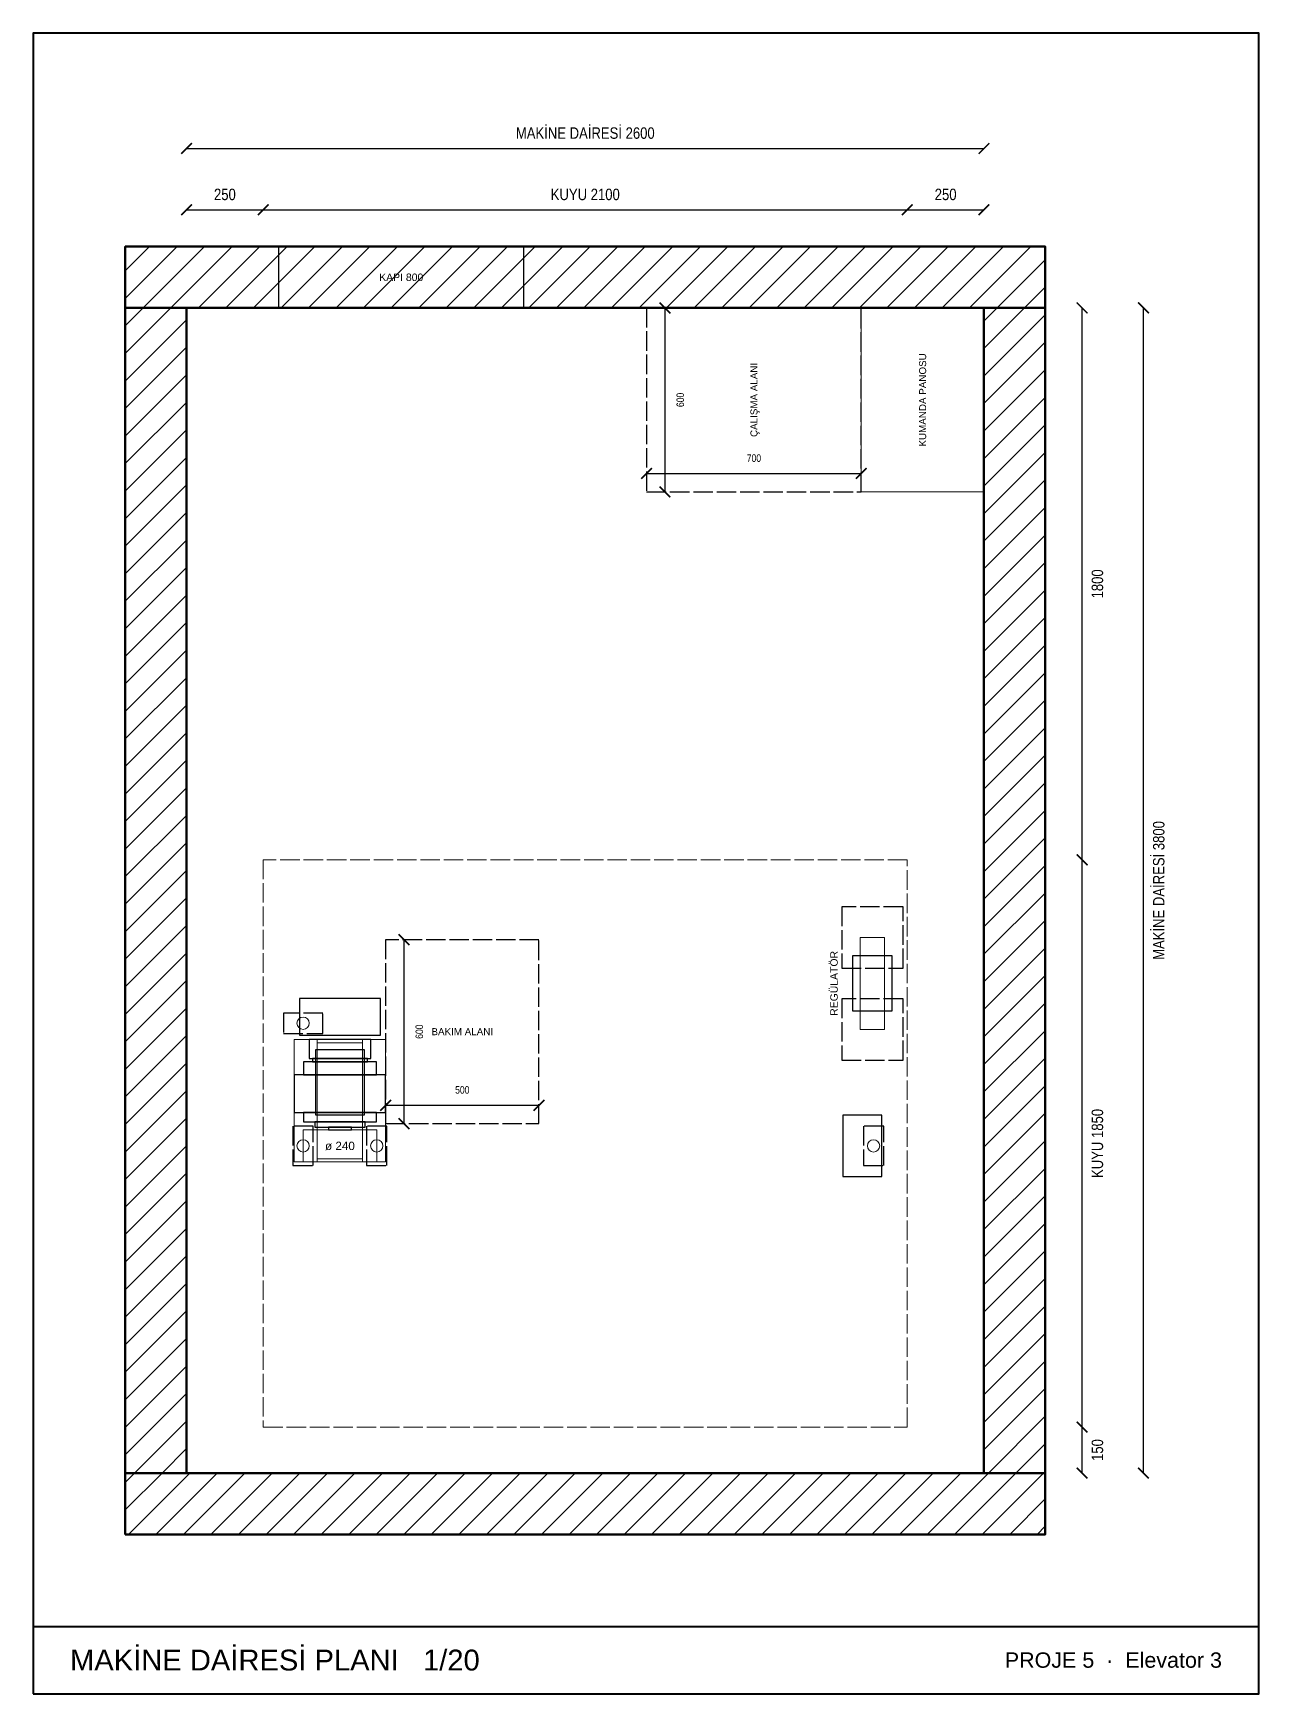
# Model space of a CAD drawing. Header units: millimetres. Extents: x -750 to 3246, y -870 to 4546.
import ezdxf
from ezdxf.enums import TextEntityAlignment as Align

# ---------------------------------------------------------------- set-up
doc = ezdxf.new("R2010")
doc.units = ezdxf.units.MM
doc.linetypes.add('DASHED', pattern=[1.524, 1.27, -0.254])
for name, color, linetype, lineweight in [('BAGLANTI', 8, 'Continuous', 25), ('CERCEVE', 7, 'Continuous', 40), ('DELIK', 5, 'DASHED', 30), ('GIZLI', 8, 'DASHED', 13), ('KAPI', 30, 'Continuous', 30), ('KASNAK', 90, 'Continuous', 20), ('KONSOL', 3, 'Continuous', 18), ('KUYU-DUVAR', 7, 'Continuous', 50), ('KUYU-IC', 7, 'Continuous', 25), ('MAKINE', 5, 'Continuous', 30), ('OLCU', 5, 'Continuous', 13), ('PANO', 150, 'Continuous', 20), ('SIGINMA', 3, 'DASHED', 25), ('TARAMA', 8, 'Continuous', 13), ('YAZI', 7, 'Continuous', 0)]:
    doc.layers.add(name, color=color, linetype=linetype, lineweight=lineweight)
doc.styles.add('ASANSOR', font='arial.ttf')
doc.styles.add('OpenSansCondensed-Light', font='OpenSansCondensed-Light.ttf')
doc.dimstyles.new('EZDXF', dxfattribs={"dimtxt": 0.25, "dimasz": 0.175, "dimexe": 0.375, "dimexo": 0.125, "dimgap": 0.1, "dimtad": 1, "dimlfac": 100, "dimzin": 12, "dimdsep": 46, "dimtxsty": 'OpenSansCondensed-Light', "dimblk": 'ARCHTICK', "dimcen": 2.5, "dimazin": 3, "dimtfac": 0.5, "dimtmove": 2, "dimatfit": 3})

# ---------------------------------------------------------------- blocks, each defined once
blk = doc.blocks.new('_ARCHTICK')
at = {"color": 0, "linetype": 'BYBLOCK', "const_width": 0.15}
blk.add_lwpolyline([(-0.5, -0.5), (0.5, 0.5)], dxfattribs=at)

msp = doc.modelspace()

# ---------------------------------------------------------------- hatches: boundary and pattern name
at = {"layer": 'TARAMA'}
h = msp.add_hatch(dxfattribs=at)
h.set_pattern_fill('ANSI31', scale=20)
h.paths.add_polyline_path([(-450, 3650), (2550, 3650), (2550, 3850), (-450, 3850)])
h = msp.add_hatch(dxfattribs=at)
h.set_pattern_fill('ANSI31', scale=20)
h.paths.add_polyline_path([(-450, -150), (-250, -150), (-250, 3650), (-450, 3650)])
h = msp.add_hatch(dxfattribs=at)
h.set_pattern_fill('ANSI31', scale=20)
h.paths.add_polyline_path([(2350, -150), (2550, -150), (2550, 3650), (2350, 3650)])
h = msp.add_hatch(dxfattribs=at)
h.set_pattern_fill('ANSI31', scale=20)
h.paths.add_polyline_path([(-450, -350), (2550, -350), (2550, -150), (-450, -150)])

# ---------------------------------------------------------------- linework, layer by layer
at = {"layer": 'BAGLANTI', "ltscale": 50}
for points in [[(118, 1278), (382, 1278), (382, 1398), (118, 1398)], [(1890, 817), (2017, 817), (2017, 1017), (1890, 1017)]]:
    msp.add_lwpolyline(points, close=True, dxfattribs=at)
at = {"layer": 'CERCEVE', "ltscale": 50}
msp.add_line((-750, -650), (3246, -650), dxfattribs=at)
msp.add_lwpolyline([(-750, -870), (3246, -870), (3246, 4546), (-750, 4546)], close=True, dxfattribs=at)
at = {"layer": 'DELIK', "ltscale": 50}
for points in [[(1886, 1497), (2086, 1497), (2086, 1697), (1886, 1697)], [(1886, 1197), (2086, 1197), (2086, 1397), (1886, 1397)], [(65.55, 1283.75), (194.45, 1283.75), (194.45, 1350.25), (65.55, 1350.25)], [(96.75, 852.55), (163.25, 852.55), (163.25, 981.45), (96.75, 981.45)], [(336.75, 852.55), (403.25, 852.55), (403.25, 981.45), (336.75, 981.45)], [(1956.75, 852.55), (2023.25, 852.55), (2023.25, 981.45), (1956.75, 981.45)]]:
    msp.add_lwpolyline(points, close=True, dxfattribs=at)
at = {"layer": 'GIZLI', "ltscale": 50}
msp.add_lwpolyline([(0, 0), (2100, 0), (2100, 1850), (0, 1850)], close=True, dxfattribs=at)
at = {"layer": 'KAPI', "ltscale": 50}
msp.add_lwpolyline([(50, 3650), (850, 3650), (850, 3850), (50, 3850)], close=True, dxfattribs=at)
at = {"layer": 'KASNAK', "ltscale": 50}
for points in [[(1946, 1297), (2026, 1297), (2026, 1597), (1946, 1597)], [(130, 864.5), (370, 864.5), (370, 969.5), (130, 969.5)]]:
    msp.add_lwpolyline(points, close=True, dxfattribs=at)
for centre in [(130, 1317), (130, 917), (370, 917), (1990, 917)]:
    msp.add_circle(centre, 20, dxfattribs=at)
at = {"layer": 'KONSOL', "ltscale": 50}
for p, q in [((109.5, 1263.5), (176, 1263.5)), ((176, 1263.5), (109.5, 1263.5)), ((176, 864.5), (176, 1263.5)), ((176, 864.5), (176, 1263.5)), ((390.5, 1263.5), (324, 1263.5)), ((324, 864.5), (324, 1263.5)), ((324, 1263.5), (390.5, 1263.5)), ((324, 864.5), (324, 1263.5)), ((109.5, 864.5), (176, 864.5)), ((176, 864.5), (109.5, 864.5)), ((390.5, 864.5), (324, 864.5)), ((324, 864.5), (390.5, 864.5))]:
    msp.add_line(p, q, dxfattribs=at)
for points in [[(101, 864.5), (176, 864.5), (176, 1263.5), (101, 1263.5)], [(176, 1253.5), (324, 1253.5), (324, 1263.5), (176, 1263.5)], [(176, 864.5), (324, 864.5), (324, 1263.5), (176, 1263.5)], [(324, 864.5), (399, 864.5), (399, 1263.5), (324, 1263.5)], [(176, 864.5), (324, 864.5), (324, 874.5), (176, 874.5)]]:
    msp.add_lwpolyline(points, close=True, dxfattribs=at)
at = {"layer": 'KUYU-DUVAR', "ltscale": 50}
for points in [[(-450, 3650), (2550, 3650), (2550, 3850), (-450, 3850)], [(-450, -150), (-250, -150), (-250, 3650), (-450, 3650)], [(2350, -150), (2550, -150), (2550, 3650), (2350, 3650)], [(-450, -350), (2550, -350), (2550, -150), (-450, -150)]]:
    msp.add_lwpolyline(points, close=True, dxfattribs=at)
at = {"layer": 'KUYU-IC', "ltscale": 50}
msp.add_lwpolyline([(-250, -150), (2350, -150), (2350, 3650), (-250, 3650)], close=True, dxfattribs=at)
at = {"layer": 'MAKINE', "ltscale": 50}
for points in [[(1921, 1357), (2051, 1357), (2051, 1537), (1921, 1537)], [(149.425, 1202.17485), (350.575, 1202.17485), (350.575, 1263.5), (149.425, 1263.5)], [(160.6, 1191.35276), (339.4, 1191.35276), (339.4, 1202.17485), (160.6, 1202.17485)], [(170, 1018), (330, 1018), (330, 1230), (170, 1230)], [(101, 1025.41411), (399, 1025.41411), (399, 1149.26687), (101, 1149.26687)], [(130.8, 1149.26687), (369.2, 1149.26687), (369.2, 1191.35276), (130.8, 1191.35276)], [(130.8, 995.35276), (369.2, 995.35276), (369.2, 1025.41411), (130.8, 1025.41411)], [(168.05, 978.5184), (331.95, 978.5184), (331.95, 995.35276), (168.05, 995.35276)], [(212.75, 969.5), (287.25, 969.5), (287.25, 978.5184), (212.75, 978.5184)]]:
    msp.add_lwpolyline(points, close=True, dxfattribs=at)
at = {"layer": 'PANO', "ltscale": 50}
msp.add_lwpolyline([(1950, 3050), (2350, 3050), (2350, 3650), (1950, 3650)], close=True, dxfattribs=at)
at = {"layer": 'SIGINMA', "ltscale": 50}
for points in [[(1250, 3050), (1950, 3050), (1950, 3650), (1250, 3650)], [(399, 989.5), (899, 989.5), (899, 1589.5), (399, 1589.5)]]:
    msp.add_lwpolyline(points, close=True, dxfattribs=at)
at = {"layer": 'TARAMA', "ltscale": 50}
for points in [[(-450, 3650), (2550, 3650), (2550, 3850), (-450, 3850)], [(-450, -150), (-250, -150), (-250, 3650), (-450, 3650)], [(2350, -150), (2550, -150), (2550, 3650), (2350, 3650)], [(-450, -350), (2550, -350), (2550, -150), (-450, -150)]]:
    msp.add_lwpolyline(points, close=True, dxfattribs=at)

# ---------------------------------------------------------------- texts
at = {"layer": 'CERCEVE', "style": 'ASANSOR'}
msp.add_text('MAKİNE DAİRESİ PLANI   1/20', height=68.02, dxfattribs=at).set_placement((-630, -760), align=Align.MIDDLE_LEFT)
msp.add_text('PROJE 5  ·  Elevator 3', height=50.12, dxfattribs=at).set_placement((3126, -760), align=Align.MIDDLE_RIGHT)
at = {"layer": 'YAZI', "style": 'ASANSOR'}
for s, height, p in [('KAPI 800', 24.344, (450, 3750)), ('BAKIM ALANI', 22.912, (649, 1289.5)), ('ø 240', 27.208, (250, 917))]:
    msp.add_text(s, height=height, dxfattribs=at).set_placement(p, align=Align.MIDDLE_CENTER)
for s, height, p in [('ÇALIŞMA ALANI', 22.912, (1600, 3350)), ('KUMANDA PANOSU', 22.912, (2150, 3350)), ('REGÜLATÖR', 24.344, (1861, 1447))]:
    msp.add_text(s, height=height, rotation=90, dxfattribs=at).set_placement(p, align=Align.MIDDLE_CENTER)

# ---------------------------------------------------------------- dimensions: what is measured, and where the dimension line sits
at = {"layer": 'OLCU'}
for base, p1, p2, location, text, override in [((-250, 4170), (-250, 0), (2350, 0), (1050, 4220), 'MAKİNE DAİRESİ 2600', {"dimtxt": 37.232, "dimasz": 35, "dimexe": 30, "dimexo": 25, "dimgap": 15, "dimse1": 1, "dimse2": 1, "dimclrt": 5, "dimtmove": 2}), ((0, 3970), (0, 0), (2100, 0), (1050, 4020), 'KUYU 2100', {"dimtxt": 37.232, "dimasz": 35, "dimexe": 30, "dimexo": 25, "dimgap": 15, "dimse1": 1, "dimse2": 1, "dimclrt": 5, "dimtmove": 2}), ((-250, 3970), (-250, 0), (0, 0), (-125, 4020), '250', {"dimtxt": 37.232, "dimasz": 35, "dimexe": 30, "dimexo": 25, "dimgap": 15, "dimse1": 1, "dimse2": 1, "dimclrt": 5, "dimtmove": 2}), ((2100, 3970), (2100, 0), (2350, 0), (2225, 4020), '250', {"dimtxt": 37.232, "dimasz": 35, "dimexe": 30, "dimexo": 25, "dimgap": 15, "dimse1": 1, "dimse2": 1, "dimclrt": 5, "dimtmove": 2}), ((1250, 3110), (1250, 0), (1950, 0), (1600, 3160), '700', {"dimtxt": 24.344, "dimasz": 35, "dimexe": 30, "dimexo": 25, "dimgap": 15, "dimse1": 1, "dimse2": 1, "dimclrt": 5, "dimtmove": 2}), ((399, 1049.5), (399, 0), (899, 0), (649, 1099.5), '500', {"dimtxt": 24.344, "dimasz": 35, "dimexe": 30, "dimexo": 25, "dimgap": 15, "dimse1": 1, "dimse2": 1, "dimclrt": 5, "dimtmove": 2})]:
    msp.add_linear_dim(base=base, p1=p1, p2=p2, location=location, text=text, dimstyle='EZDXF', override=override, dxfattribs=at).render()
for base, p1, p2, location, text, override in [((2670, 1850), (0, 1850), (0, 3650), (2720, 2750), '1800', {"dimtxt": 37.232, "dimasz": 35, "dimexe": 30, "dimexo": 25, "dimgap": 15, "dimse1": 1, "dimse2": 1, "dimclrt": 5, "dimtmove": 2}), ((2870, -150), (0, -150), (0, 3650), (2920, 1750), 'MAKİNE DAİRESİ 3800', {"dimtxt": 37.232, "dimasz": 35, "dimexe": 30, "dimexo": 25, "dimgap": 15, "dimse1": 1, "dimse2": 1, "dimclrt": 5, "dimtmove": 2}), ((1310, 3050), (0, 3050), (0, 3650), (1360, 3350), '600', {"dimtxt": 24.344, "dimasz": 35, "dimexe": 30, "dimexo": 25, "dimgap": 15, "dimse1": 1, "dimse2": 1, "dimclrt": 5, "dimtmove": 2}), ((2670, 0), (0, 0), (0, 1850), (2720, 925), 'KUYU 1850', {"dimtxt": 37.232, "dimasz": 35, "dimexe": 30, "dimexo": 25, "dimgap": 15, "dimse1": 1, "dimse2": 1, "dimclrt": 5, "dimtmove": 2}), ((459, 989.5), (0, 989.5), (0, 1589.5), (509, 1289.5), '600', {"dimtxt": 24.344, "dimasz": 35, "dimexe": 30, "dimexo": 25, "dimgap": 15, "dimse1": 1, "dimse2": 1, "dimclrt": 5, "dimtmove": 2}), ((2670, -150), (0, -150), (0, 0), (2720, -75), '150', {"dimtxt": 37.232, "dimasz": 35, "dimexe": 30, "dimexo": 25, "dimgap": 15, "dimse1": 1, "dimse2": 1, "dimclrt": 5, "dimtmove": 2})]:
    msp.add_linear_dim(base=base, p1=p1, p2=p2, angle=90, location=location, text=text, text_rotation=90, dimstyle='EZDXF', override=override, dxfattribs=at).render()

doc.saveas('drawing.dxf')
